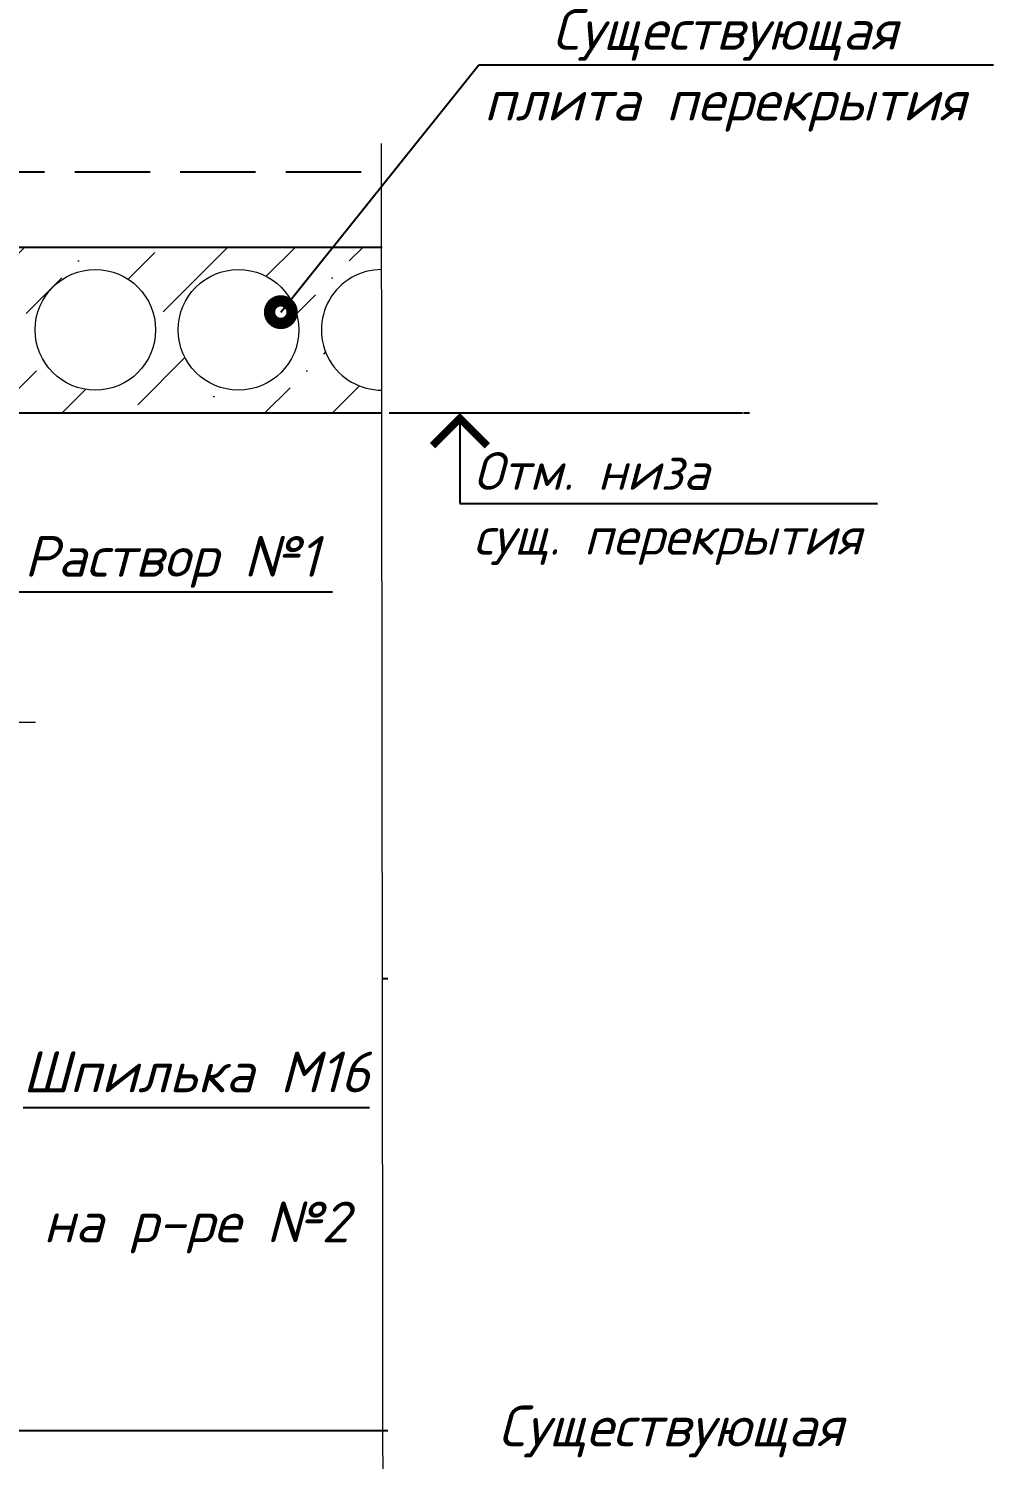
# Model space of a CAD drawing. Header units: millimetres. Extents: x 749182 to 2267578, y 70462 to 311449.
# Drawn here: x 2073556 to 2074837, y 160526 to 162425 of the extents above; entities that cross this region are included whole.
import ezdxf
from ezdxf.enums import TextEntityAlignment as Align

# ---------------------------------------------------------------- set-up
doc = ezdxf.new("R2010")
doc.units = ezdxf.units.MM
for name, pattern in [('015-60-22-12-0682-ПЗУ-20_П_изм1$0$K5LT_AXLED_REINFORCED', [13, 8, -2, 1, -2]), ('ГОСТ 2.303 4', [7, 5, -2, 0]), ('осеваяX2', [4, 2.5, -0.5, 0.5, -0.5])]:
    doc.linetypes.add(name, pattern=pattern)
for name, color, linetype, lineweight in [('1Стены', 252, 'Continuous', 25), ('монолит', 176, 'Continuous', 50), ('Оси', 165, 'осеваяX2', 13), ('штрих', 8, 'Continuous', 5), ('штриховка кирпич', 42, 'Continuous', 5)]:
    doc.layers.add(name, color=color, linetype=linetype, lineweight=lineweight)
doc.layers.add('CS_UNPLOTTED', color=254, linetype='Continuous', plot=False)
doc.layers.add('Текст', color=7, linetype='Continuous')
doc.styles.add('М2', font='isocpeui.ttf')

msp = doc.modelspace()

# ---------------------------------------------------------------- hatches: boundary and pattern name
at = {"layer": 'штрих', "lineweight": 20}
h = msp.add_hatch(dxfattribs=at)
h.set_pattern_fill('ANSI36', color=256, scale=20)
h.set_pattern_definition([(45, (620.35, -43890.84), (33.6759605, 123.4785217), [158.75, -31.75, 0, -31.75])])
h.paths.add_polyline_path([(2073960.2224, 162134.6424), (2073336.1555, 162134.6424), (2073336.1555, 162009.6424), (2073321.1555, 161994.6424), (2073321.1555, 161929.6424), (2073336.1555, 161914.6424), (2074025.2928, 161914.6424), (2074025.2551, 161944.9431, -1.002795937), (2074025.056, 162104.9423), (2074025.019, 162134.6424), (2073960.2224, 162134.6424), (2073904.2684, 162064.8484, -0.131307255), (2073914.9322, 162024.9424, -1), (2073754.9322, 162024.9424, -0.767866325), (2073904.2684, 162064.8484)])
h.paths.add_polyline_path([(2073724.9322, 162024.9424, -1), (2073564.9322, 162024.9424, -1)], flags=16)
h.paths.add_polyline_path([(2073556.0488, 162025.4061, -1), (2073396.0488, 162025.4061, -1)], flags=16)

# ---------------------------------------------------------------- linework, layer by layer
at = {"layer": '1Стены', "color": 6, "linetype": 'ГОСТ 2.303 4', "ltscale": 20}
msp.add_line((2071517.6028, 162234.6424), (2074033.4117, 162234.6424), dxfattribs=at)
at = {"layer": 'CS_UNPLOTTED', "ltscale": 100}
for p, q in [((2073233.3582, 160564.492), (2074025.2522, 160564.492)), ((2074026.6149, 160564.492), (2074033.4117, 160564.492))]:
    msp.add_line(p, q, dxfattribs=at)
at = {"layer": 'монолит', "lineweight": 25, "ltscale": 100}
for p, q in [((2071521.9758, 162134.6424), (2074023.5615, 162134.6424)), ((2071521.9758, 162134.6424), (2074025.6603, 162134.6424)), ((2071521.6633, 161914.6424), (2074023.874, 161914.6424)), ((2071521.6633, 161914.6424), (2074025.2928, 161914.6424)), ((2074075.068, 161914.6424), (2074503.874, 161914.6424)), ((2074505.2367, 161914.6424), (2074513.4117, 161914.6424)), ((2074025.7624, 161164.492), (2074033.4117, 161164.492))]:
    msp.add_line(p, q, dxfattribs=at)
at = {"layer": 'Оси', "linetype": '015-60-22-12-0682-ПЗУ-20_П_изм1$0$K5LT_AXLED_REINFORCED', "ltscale": 100}
msp.add_line((2071831.2867, 161504.5019), (2073565.4199, 161504.5019), dxfattribs=at)
at = {"layer": 'Текст', "ltscale": 20}
for p, q in [((2073891.1129, 162048.4388), (2074154.1937, 162376.5922)), ((2074154.1937, 162376.5922), (2074837.1137, 162376.5922)), ((2073532.6161, 161677.3118), (2073959.5461, 161677.3118)), ((2073548.9624, 160993.2848), (2074008.6974, 160993.2848))]:
    msp.add_line(p, q, dxfattribs=at)
at = {"layer": 'Текст', "linetype": 'Continuous', "ltscale": 10}
for p, q in [((2074034.7744, 161914.6424), (2074315.04, 161914.6424)), ((2074128.9057, 161914.6424), (2074128.9057, 161794.6424)), ((2074128.9057, 161794.6424), (2074683.4314, 161794.6424))]:
    msp.add_line(p, q, dxfattribs=at)
at = {"layer": 'Текст', "ltscale": 20, "const_width": 30}
msp.add_lwpolyline([(2073898.6129, 162048.4388, 1), (2073883.6129, 162048.4388, 1)], format="xyb", close=True, dxfattribs=at)
at = {"layer": 'Текст', "linetype": 'Continuous', "ltscale": 10, "const_width": 10}
msp.add_lwpolyline([(2074165.3701, 161871.1069), (2074128.9057, 161907.5714), (2074092.4412, 161871.1069)], dxfattribs=at)
at = {"layer": 'штрих', "ltscale": 100}
for centre in [(2073644.9322, 162024.9424), (2073834.9322, 162024.9424)]:
    msp.add_circle(centre, 80, dxfattribs=at)
msp.add_arc((2074024.9322, 162024.9424), 80, 89.9113303, 270.2312735, dxfattribs=at)
at = {"layer": 'штриховка кирпич', "linetype": 'Continuous', "ltscale": 20}
msp.add_lwpolyline([(2074030.4652, 158574.7737), (2074027.7064, 159880.0971), (2073952.6816, 159897.4905), (2074102.6317, 159932.7036), (2074027.6069, 159950.097), (2074024.848, 162272.026)], dxfattribs=at)

# ---------------------------------------------------------------- texts
at = {"layer": 'Текст', "ltscale": 20, "style": 'М2'}
for s, p in [('Существующая', (2074480.6537, 162396.5922)), ('Раствор №1', (2073746.0811, 161697.3118)), ('Шпилька М16', (2073778.8299, 161013.2848)), ('Существующая', (2074408.7117, 160543.5676))]:
    msp.add_text(s, height=54, dxfattribs=at).set_placement(p, align=Align.CENTER)
for s, p in [('плита перекрытия', (2074480.6537, 162356.5922)), ('на р-ре №2', (2073778.8299, 160868.2848))]:
    msp.add_text(s, height=54, dxfattribs=at).set_placement(p, align=Align.TOP_CENTER)
at = {"layer": 'Текст', "linetype": 'Continuous', "ltscale": 10, "style": 'М2'}
msp.add_text('Отм. низа', height=50, dxfattribs=at).set_placement((2074146.9057, 161812.6424))
msp.add_text('сущ. перекрытия', height=50, dxfattribs=at).set_placement((2074146.9057, 161776.6424), align=Align.TOP_LEFT)

doc.saveas('drawing.dxf')
